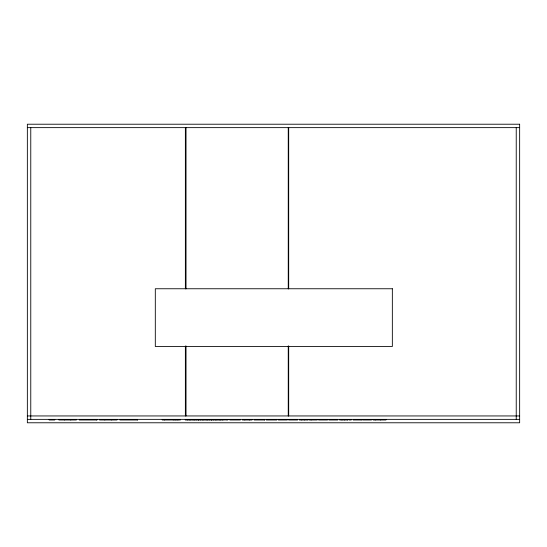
<?xml version="1.0" encoding="UTF-8"?>
<svg xmlns="http://www.w3.org/2000/svg" width="547" height="547" viewBox="0 0 547 547"><rect width="100%" height="100%" fill="white"/><g stroke="black" fill="none" stroke-linecap="round" stroke-linejoin="round"><path stroke-width="0.82" d="M27.35 127.636L519.65 127.636M27.35 415.946L519.65 415.946M27.35 419.364L519.65 419.364M79.26 419.973L96.928 419.973L96.928 419.364M119.902 419.973L137.57 419.973L137.57 419.364M170.726 419.973L162.261 419.973L162.261 419.364M229.802 419.973L240.372 419.973L240.372 419.364M254.109 419.973L264.686 419.973M266.266 419.973L276.837 419.973L276.761 419.364M278.361 419.973L287.339 419.973M288.638 419.973L297.616 419.973M317.267 419.973L308.802 419.973L308.802 419.364M318.58 419.973L327.557 419.973M328.856 419.973L337.834 419.973M353.164 419.973L361.403 419.973L361.403 419.364M362.545 419.973L371.529 419.973M516.231 127.636L516.231 419.364M385.936 419.364L385.936 419.973L373.109 419.973L373.109 419.364M380.411 419.364L380.411 419.973M375.208 419.364L375.208 419.973M361.252 419.364L361.252 419.973M351.27 419.364L351.27 419.973L348.945 419.973L348.945 419.364M347.632 419.364L347.632 419.973L339.646 419.973L339.646 419.364M347.482 419.364L347.482 419.973M344.631 419.364L344.631 419.973M341.971 419.364L341.971 419.973M311.127 419.364L311.127 419.973M307.414 419.364L307.414 419.973L299.421 419.973L299.421 419.364M307.264 419.364L307.264 419.973M304.412 419.364L304.412 419.973M301.753 419.364L301.753 419.973M288.693 127.636L288.693 288.857M288.693 346.005L288.693 415.952M288.248 127.636L288.248 288.857M288.248 346.005L288.248 415.952M264.686 419.364L264.611 419.973M252.003 419.364L252.003 419.973L242.396 419.973L242.396 419.364M249.678 419.364L249.678 419.973M244.83 419.364L244.83 419.973M227.839 419.364L227.839 419.973L225.514 419.973L225.514 419.364M224.543 419.364L224.543 419.973L185.296 419.973L185.296 419.364M222.267 419.364L222.267 419.973M220.598 419.364L220.598 419.973M219.162 419.364L219.162 419.973M216.906 419.364L216.906 419.973M215.347 419.364L215.347 419.973M213.686 419.364L213.686 419.973M209.214 419.364L209.214 419.973M207.545 419.364L207.545 419.973M206.11 419.364L206.11 419.973M203.853 419.364L203.853 419.973M202.294 419.364L202.294 419.973M200.633 419.364L200.633 419.973M198.431 419.364L198.431 419.973M198.356 419.364L198.356 419.973M196.154 419.364L196.154 419.973M194.486 419.364L194.486 419.973M193.05 419.364L193.05 419.973M190.794 419.364L190.794 419.973M189.235 419.364L189.235 419.973M187.573 419.364L187.573 419.973M186.021 127.636L186.021 288.857M186.021 346.005L186.021 415.952M185.371 127.636L185.371 288.857M185.371 346.005L185.371 415.952M180.346 419.364L180.346 419.973L171.416 419.973L171.416 419.364M177.871 419.364L177.871 419.973M175.881 419.364L175.881 419.973M173.891 419.364L173.891 419.973M164.585 419.364L164.585 419.973M137.434 419.364L137.434 419.973M116.976 419.364L116.976 419.973L99.575 419.973L99.575 419.364M111.684 419.364L111.684 419.973M104.826 419.364L104.826 419.973M96.792 419.364L96.792 419.973M76.334 419.364L76.334 419.973L58.932 419.973L58.932 419.364M70.761 419.364L70.761 419.973M64.498 419.364L64.498 419.973M54.755 419.364L54.755 419.973L49.189 419.973L49.189 419.364M30.769 127.636L30.769 419.364M519.65 124.217L27.35 124.217L27.35 422.783L519.65 422.783L519.65 124.217M392.343 288.754L155.307 288.754L155.307 346.497L392.343 346.497L392.343 288.754M211.484 419.973L211.484 419.364L211.409 419.973"/></g></svg>
